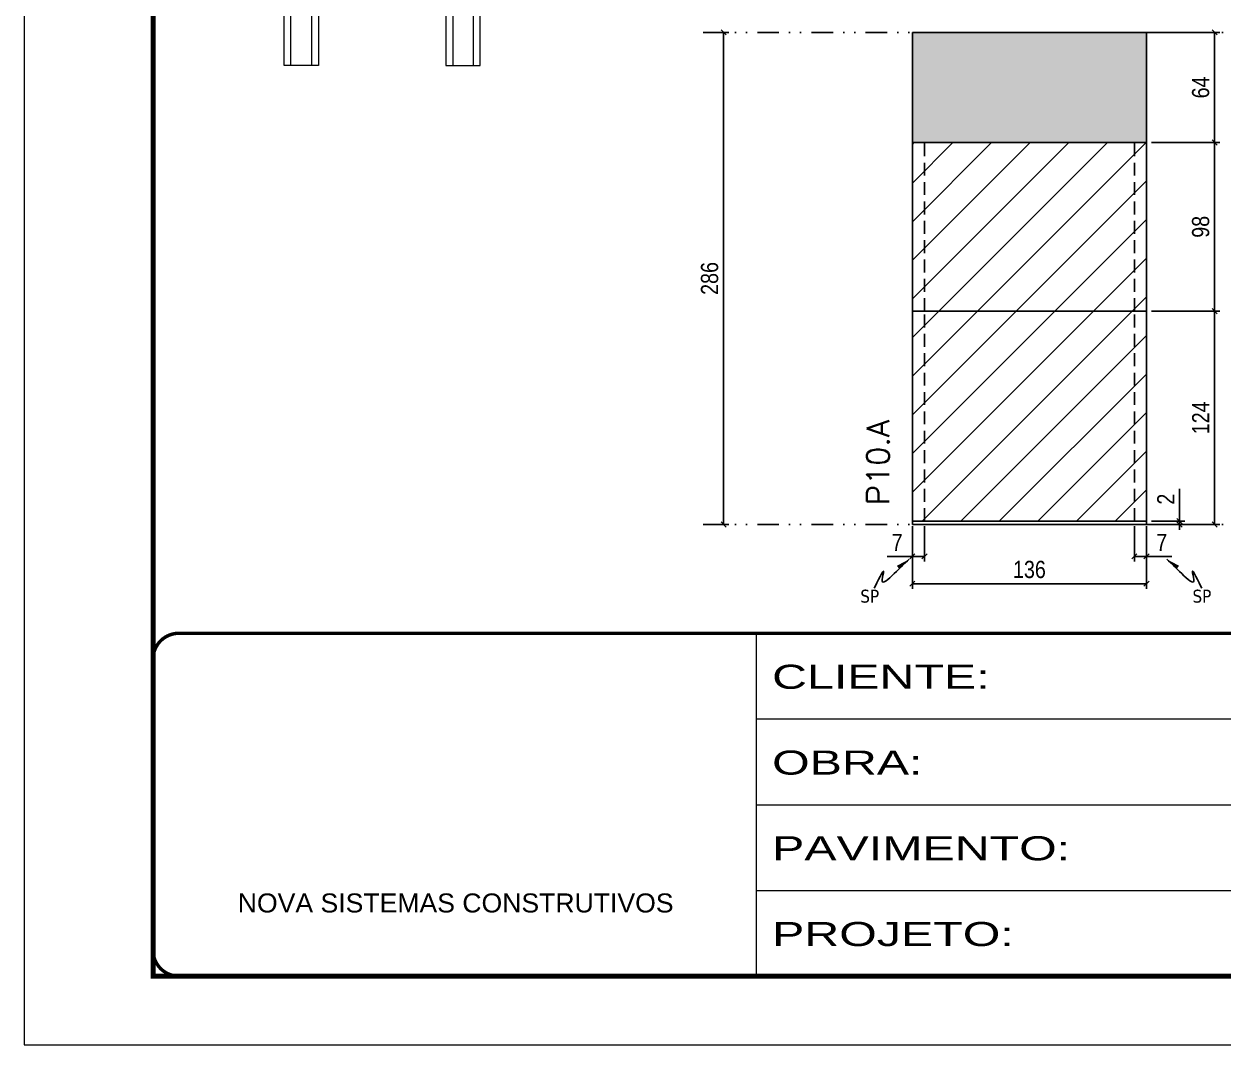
# Model space of a CAD drawing. Extents: x 808 to 7089, y -98 to 17032.
# Drawn here: x 3992 to 4689, y 12537 to 13130 of the extents above; entities that cross this region are included whole.
import ezdxf

# ---------------------------------------------------------------- set-up
doc = ezdxf.new("R2010")
doc.units = 0
for name, pattern in [('CONTINUO', [0]), ('DASHED', [0.75, 0.5, -0.25]), ('DIVIDE2', [0.625, 0.25, -0.125, 0, -0.125, 0, -0.125]), ('HIDDEN', [0.375, 0.25, -0.125])]:
    doc.linetypes.add(name, pattern=pattern)
for name, color, linetype in [('COTA', 241, 'Continuous'), ('Nível', 160, 'Continuous'), ('Painéis', 200, 'Continuous'), ('Sarrafo de Pressão', 42, 'HIDDEN'), ('texto', 7, 'Continuous')]:
    doc.layers.add(name, color=color, linetype=linetype)
for name, color, linetype, lineweight in [('Folhas', 255, 'Continuous', 9), ('Perfil Metálico', 224, 'Continuous', 18), ('REAPROVEITAMENTO', 251, 'Continuous', 9), ('SARRAFO DE PRESSAO', 251, 'DASHED', 9), ('Texto Seção', 7, 'Continuous', 15)]:
    doc.layers.add(name, color=color, linetype=linetype, lineweight=lineweight)
doc.styles.add('ARIAL', font='arial.ttf')
doc.styles.add('COTA TECNICA', font='techl___.ttf', dxfattribs={"height": 10})
doc.styles.add('COTA TECNICA-50', font='techl___.ttf', dxfattribs={"height": 10})
doc.styles.add('REGUA-120', font='ROMANS.shx', dxfattribs={"height": 15})
doc.styles.get("Standard").update_dxf_attribs({"font": 'arial.ttf'})
doc.styles.add('Tecnologia', font='')
doc.styles.get('Tecnologia').set_extended_font_data('Forgotten Futurist')
doc.dimstyles.new('COTA PAINEL-50', dxfattribs={"dimtxt": 10, "dimasz": 3, "dimexe": 3, "dimexo": 3, "dimgap": 3, "dimtad": 1, "dimdec": 1, "dimzin": 12, "dimdsep": 46, "dimtxsty": 'COTA TECNICA-50', "dimblk1": 'OBLIQUE', "dimblk2": 'OBLIQUE', "dimsah": 1, "dimcen": 0.9, "dimclrd": 4, "dimclre": 4, "dimclrt": 240, "dimadec": 1, "dimazin": 3, "dimtfac": 1, "dimtdec": 1, "dimtmove": 0, "dimatfit": 3, "dimfxl": 1, "dimtolj": 1, "dimtzin": 12, "dimarcsym": 0})
doc.dimstyles.new('PAINEL', dxfattribs={"dimtxt": 10, "dimasz": 3, "dimexe": 3, "dimexo": 3, "dimgap": 3, "dimtad": 1, "dimdec": 1, "dimzin": 12, "dimdsep": 46, "dimtxsty": 'COTA TECNICA', "dimblk1": 'OBLIQUE', "dimblk2": 'OBLIQUE', "dimsah": 1, "dimcen": 0.9, "dimclrd": 4, "dimclre": 4, "dimclrt": 240, "dimadec": 1, "dimazin": 3, "dimtfac": 1, "dimtdec": 1, "dimtmove": 0, "dimatfit": 3, "dimfxl": 1, "dimtolj": 1, "dimtzin": 12, "dimarcsym": 0})
doc.dimstyles.get("Standard").update_dxf_attribs({"dimtxt": 0.18, "dimasz": 0.18, "dimexe": 0.18, "dimexo": 0.0625, "dimgap": 0.09, "dimtad": 0, "dimtih": 1, "dimtoh": 1, "dimdec": 4, "dimzin": 0, "dimdsep": 46, "dimtxsty": 'Standard', "dimcen": 0.09, "dimadec": 0, "dimazin": 0, "dimtfac": 1, "dimtdec": 4, "dimtofl": 0, "dimtmove": 0, "dimatfit": 3, "dimfxl": 1, "dimtolj": 1, "dimtzin": 0, "dimarcsym": 0})

# ---------------------------------------------------------------- blocks, each defined once
blk = doc.blocks.new('9999999999')
at = {"color": 30, "linetype": 'CONTINUO'}
for p, q in [((98564.56, 34230.21), (98564.56, 34429.45)), ((98564.56, 34379.64), (99583.98, 34379.64)), ((98564.56, 34329.83), (99487.98, 34329.83)), ((98564.56, 34280.02), (99487.98, 34280.02))]:
    blk.add_line(p, q, dxfattribs=at)
at = {"color": 30, "linetype": 'CONTINUO', "const_width": 2}
blk.add_lwpolyline([(99583.98, 34230.21), (99583.98, 34414.45, 0.414214), (99568.98, 34429.45), (98228.98, 34429.45, 0.414214), (98213.98, 34414.45), (98213.98, 34245.21, 0.414214), (98228.98, 34230.21), (99583.98, 34230.21)], format="xyb", dxfattribs=at)
at = {"layer": 'Folhas'}
blk.add_lwpolyline([(98138.98, 34190.21), (99623.98, 34190.21), (99623.98, 35240.21), (98138.98, 35240.21)], close=True, dxfattribs=at)
at = {"layer": 'Folhas', "color": 30, "const_width": 3}
blk.add_lwpolyline([(98213.98, 34230.21), (99583.98, 34230.21), (99583.98, 35200.21), (98213.98, 35200.21)], close=True, dxfattribs=at)
at = {"color": 7, "linetype": 'Continuous', "ltscale": 5, "style": 'ARIAL'}
blk.add_text('NOVA SISTEMAS CONSTRUTIVOS', height=11.0592, dxfattribs=at).set_placement((98263.19, 34267.21))
at = {"layer": 'Folhas', "color": 7, "style": 'Tecnologia', "width": 1.5}
for s, p in [('CLIENTE:', (98573.65, 34397.17)), ('OBRA:', (98573.65, 34347.31)), ('PAVIMENTO:', (98573.65, 34297.5)), ('PROJETO:', (98573.65, 34247.69))]:
    blk.add_text(s, height=14, dxfattribs=at).set_placement(p)
blk = doc.blocks.new('_Oblique')
at = {"color": 0, "linetype": 'ByBlock', "lineweight": -2}
blk.add_line((-0.5, -0.5), (0.5, 0.5), dxfattribs=at)
blk = doc.blocks.new('*D1997')
at = {"layer": 'COTA', "color": 4, "lineweight": -2, "transparency": 16777216}
for p, q in [((4389.34, 13125.17), (4401.19, 13125.17)), ((4398.19, 12839.17), (4398.19, 13125.17)), ((4389.34, 12839.17), (4401.19, 12839.17))]:
    blk.add_line(p, q, dxfattribs=at)
at = {"layer": 'Defpoints', "color": 0, "transparency": 16777216}
for p in [(4386.34, 13125.17), (4398.19, 13125.17), (4386.34, 12839.17)]:
    blk.add_point(p, dxfattribs=at)
at = {"layer": 'COTA', "color": 4, "lineweight": -2, "transparency": 16777216, "xscale": 3, "yscale": 3, "zscale": 3}
for p, rotation in [((4398.19, 13125.17), 90), ((4398.19, 12839.17), 270)]:
    blk.add_blockref('_Oblique', p, dxfattribs=dict(at, rotation=rotation))
at = {"layer": 'COTA', "color": 240, "transparency": 16777216, "insert": (4390.06, 12982.17), "char_height": 10, "attachment_point": 5, "rotation": 90, "style": 'COTA TECNICA-50'}
blk.add_mtext('\\A1;286', dxfattribs=at)
blk = doc.blocks.new('*D1322')
at = {"layer": 'COTA', "color": 4, "lineweight": -2, "transparency": 16777216}
for p, q in [((4507.85, 12838.17), (4507.85, 12801.8)), ((4643.85, 12838.17), (4643.85, 12801.8)), ((4643.85, 12804.8), (4507.85, 12804.8))]:
    blk.add_line(p, q, dxfattribs=at)
at = {"layer": 'Defpoints', "color": 0, "transparency": 16777216}
for p in [(4507.85, 12841.17), (4643.85, 12841.17), (4507.85, 12804.8)]:
    blk.add_point(p, dxfattribs=at)
at = {"layer": 'COTA', "color": 4, "lineweight": -2, "transparency": 16777216, "xscale": 3, "yscale": 3, "zscale": 3, "rotation": 180}
blk.add_blockref('_Oblique', (4507.85, 12804.8), dxfattribs=at)
at = {"layer": 'COTA', "color": 4, "lineweight": -2, "transparency": 16777216, "xscale": 3, "yscale": 3, "zscale": 3}
blk.add_blockref('_Oblique', (4643.85, 12804.8), dxfattribs=at)
at = {"layer": 'COTA', "color": 240, "transparency": 16777216, "insert": (4575.85, 12813.02), "char_height": 10, "attachment_point": 5, "style": 'COTA TECNICA'}
blk.add_mtext('\\A1;136', dxfattribs=at)
blk = doc.blocks.new('*D1323')
at = {"layer": 'COTA', "color": 4, "lineweight": -2, "transparency": 16777216}
for p, q in [((4636.85, 12838.17), (4636.85, 12817.66)), ((4643.85, 12836.17), (4643.85, 12817.66)), ((4636.85, 12820.66), (4643.85, 12820.66)), ((4643.85, 12820.66), (4658.58, 12820.66))]:
    blk.add_line(p, q, dxfattribs=at)
at = {"layer": 'Defpoints', "color": 0, "transparency": 16777216}
for p in [(4636.85, 12841.17), (4643.85, 12839.17), (4643.85, 12820.66)]:
    blk.add_point(p, dxfattribs=at)
at = {"layer": 'COTA', "color": 4, "lineweight": -2, "transparency": 16777216, "xscale": 3, "yscale": 3, "zscale": 3, "rotation": 180}
blk.add_blockref('_Oblique', (4636.85, 12820.66), dxfattribs=at)
at = {"layer": 'COTA', "color": 4, "lineweight": -2, "transparency": 16777216, "xscale": 3, "yscale": 3, "zscale": 3}
blk.add_blockref('_Oblique', (4643.85, 12820.66), dxfattribs=at)
at = {"layer": 'COTA', "color": 240, "transparency": 16777216, "insert": (4652.71, 12828.73), "char_height": 10, "attachment_point": 5, "style": 'COTA TECNICA-50'}
blk.add_mtext('\\A1;7', dxfattribs=at)
blk = doc.blocks.new('*D1324')
at = {"layer": 'COTA', "color": 4, "lineweight": -2, "transparency": 16777216}
for p, q in [((4514.85, 12838.17), (4514.85, 12817.66)), ((4507.85, 12836.17), (4507.85, 12817.66)), ((4507.85, 12820.66), (4493.11, 12820.66)), ((4514.85, 12820.66), (4507.85, 12820.66))]:
    blk.add_line(p, q, dxfattribs=at)
at = {"layer": 'Defpoints', "color": 0, "transparency": 16777216}
for p in [(4507.85, 12839.17), (4514.85, 12841.17), (4507.85, 12820.66)]:
    blk.add_point(p, dxfattribs=at)
at = {"layer": 'COTA', "color": 4, "lineweight": -2, "transparency": 16777216, "xscale": 3, "yscale": 3, "zscale": 3, "rotation": 180}
blk.add_blockref('_Oblique', (4507.85, 12820.66), dxfattribs=at)
at = {"layer": 'COTA', "color": 4, "lineweight": -2, "transparency": 16777216, "xscale": 3, "yscale": 3, "zscale": 3}
blk.add_blockref('_Oblique', (4514.85, 12820.66), dxfattribs=at)
at = {"layer": 'COTA', "color": 240, "transparency": 16777216, "insert": (4498.98, 12828.73), "char_height": 10, "attachment_point": 5, "style": 'COTA TECNICA-50'}
blk.add_mtext('\\A1;7', dxfattribs=at)
blk = doc.blocks.new('*D1325')
at = {"layer": 'COTA', "color": 4, "linetype": 'ByBlock', "lineweight": -2, "transparency": 16777216}
for p, q in [((4646.85, 12963.17), (4686.49, 12963.17)), ((4683.49, 12839.17), (4683.49, 12963.17)), ((4646.85, 12839.17), (4686.49, 12839.17))]:
    blk.add_line(p, q, dxfattribs=at)
at = {"layer": 'Defpoints', "color": 0, "linetype": 'ByBlock', "transparency": 16777216}
for p in [(4643.85, 12963.17), (4683.49, 12963.17), (4643.85, 12839.17)]:
    blk.add_point(p, dxfattribs=at)
at = {"layer": 'COTA', "color": 4, "linetype": 'ByBlock', "lineweight": -2, "transparency": 16777216, "xscale": 3, "yscale": 3, "zscale": 3}
for p, rotation in [((4683.49, 12963.17), 90), ((4683.49, 12839.17), 270)]:
    blk.add_blockref('_Oblique', p, dxfattribs=dict(at, rotation=rotation))
at = {"layer": 'COTA', "color": 240, "linetype": 'ByBlock', "transparency": 16777216, "insert": (4675.41, 12901.17), "char_height": 10, "attachment_point": 5, "rotation": 90, "style": 'COTA TECNICA'}
blk.add_mtext('\\A1;124', dxfattribs=at)
blk = doc.blocks.new('*D1326')
at = {"layer": 'COTA', "color": 4, "lineweight": -2, "transparency": 16777216}
for p, q in [((4663.1, 12841.17), (4663.1, 12859.97)), ((4646.85, 12841.17), (4666.1, 12841.17)), ((4646.85, 12839.17), (4666.1, 12839.17)), ((4663.1, 12839.17), (4663.1, 12841.17)), ((4663.1, 12839.17), (4663.1, 12836.17))]:
    blk.add_line(p, q, dxfattribs=at)
at = {"layer": 'Defpoints', "color": 0, "transparency": 16777216}
for p in [(4643.85, 12841.17), (4643.85, 12839.17), (4663.1, 12839.17)]:
    blk.add_point(p, dxfattribs=at)
at = {"layer": 'COTA', "color": 4, "lineweight": -2, "transparency": 16777216, "xscale": 3, "yscale": 3, "zscale": 3}
for p, rotation in [((4663.1, 12841.17), 270), ((4663.1, 12839.17), 90)]:
    blk.add_blockref('_Oblique', p, dxfattribs=dict(at, rotation=rotation))
at = {"layer": 'COTA', "color": 240, "transparency": 16777216, "insert": (4655.1, 12853.91), "char_height": 10, "attachment_point": 5, "rotation": 90, "style": 'COTA TECNICA-50'}
blk.add_mtext('\\A1;2', dxfattribs=at)
blk = doc.blocks.new('*D1327')
at = {"layer": 'COTA', "color": 4, "linetype": 'ByBlock', "lineweight": -2, "transparency": 16777216}
for p, q in [((4646.85, 12963.17), (4686.49, 12963.17)), ((4683.49, 12839.17), (4683.49, 12963.17)), ((4646.85, 12839.17), (4686.49, 12839.17))]:
    blk.add_line(p, q, dxfattribs=at)
at = {"layer": 'Defpoints', "color": 0, "linetype": 'ByBlock', "transparency": 16777216}
for p in [(4643.85, 12963.17), (4683.49, 12963.17), (4643.85, 12839.17)]:
    blk.add_point(p, dxfattribs=at)
at = {"layer": 'COTA', "color": 4, "linetype": 'ByBlock', "lineweight": -2, "transparency": 16777216, "xscale": 3, "yscale": 3, "zscale": 3}
for p, rotation in [((4683.49, 12963.17), 90), ((4683.49, 12839.17), 270)]:
    blk.add_blockref('_Oblique', p, dxfattribs=dict(at, rotation=rotation))
at = {"layer": 'COTA', "color": 240, "linetype": 'ByBlock', "transparency": 16777216, "insert": (4675.41, 12901.17), "char_height": 10, "attachment_point": 5, "rotation": 90, "style": 'COTA TECNICA'}
blk.add_mtext('\\A1;124', dxfattribs=at)
blk = doc.blocks.new('*D1328')
at = {"layer": 'COTA', "color": 4, "lineweight": -2, "transparency": 16777216}
for p, q in [((4646.85, 13061.17), (4686.49, 13061.17)), ((4683.49, 12963.17), (4683.49, 13061.17)), ((4646.85, 12963.17), (4686.49, 12963.17))]:
    blk.add_line(p, q, dxfattribs=at)
at = {"layer": 'Defpoints', "color": 0, "transparency": 16777216}
for p in [(4643.85, 13061.17), (4683.49, 13061.17), (4643.85, 12963.17)]:
    blk.add_point(p, dxfattribs=at)
at = {"layer": 'COTA', "color": 4, "lineweight": -2, "transparency": 16777216, "xscale": 3, "yscale": 3, "zscale": 3}
for p, rotation in [((4683.49, 13061.17), 90), ((4683.49, 12963.17), 270)]:
    blk.add_blockref('_Oblique', p, dxfattribs=dict(at, rotation=rotation))
at = {"layer": 'COTA', "color": 240, "transparency": 16777216, "insert": (4675.39, 13012.17), "char_height": 10, "attachment_point": 5, "rotation": 90, "style": 'COTA TECNICA-50'}
blk.add_mtext('\\A1;98', dxfattribs=at)
blk = doc.blocks.new('*D1340')
at = {"layer": 'COTA', "color": 4, "lineweight": -2, "transparency": 16777216}
for p, q in [((4612.85, 13125.17), (4686.49, 13125.17)), ((4683.49, 13061.17), (4683.49, 13125.17)), ((4646.85, 13061.17), (4686.49, 13061.17))]:
    blk.add_line(p, q, dxfattribs=at)
at = {"layer": 'Defpoints', "color": 0, "transparency": 16777216}
for p in [(4609.85, 13125.17), (4683.49, 13125.17), (4643.85, 13061.17)]:
    blk.add_point(p, dxfattribs=at)
at = {"layer": 'COTA', "color": 4, "lineweight": -2, "transparency": 16777216, "xscale": 3, "yscale": 3, "zscale": 3}
for p, rotation in [((4683.49, 13125.17), 90), ((4683.49, 13061.17), 270)]:
    blk.add_blockref('_Oblique', p, dxfattribs=dict(at, rotation=rotation))
at = {"layer": 'COTA', "color": 240, "transparency": 16777216, "insert": (4675.39, 13093.17), "char_height": 10, "attachment_point": 5, "rotation": 90, "style": 'COTA TECNICA-50'}
blk.add_mtext('\\A1;64', dxfattribs=at)

msp = doc.modelspace()

# ---------------------------------------------------------------- hatches: boundary and pattern name
at = {"layer": 'COTA', "linetype": 'ByBlock'}
h = msp.add_hatch(dxfattribs=at)
h.set_pattern_fill('AR-CONC', color=256, scale=0.03)
h.set_pattern_definition([(50, (-3893.2415, 9013.1733), (5.46554, -0.4781726), [0.5715, -6.2865]), (355, (-3893.2415, 9013.1733), (-1.0573026, 5.7317054), [0.4572, -5.0292175]), (100.451445, (-3892.786, 9013.1335), (4.4082374, 5.2535326), [0.4857003, -5.3427073]), (46.1842, (-3893.2415, 9014.697), (8.132371, -1.26127), [0.85725, -9.42975]), (96.63556, (-3892.564, 9014.592), (7.122124, 7.422784), [0.728551, -8.014068]), (351.18415, (-3893.2415, 9014.697), (7.122124, 7.422784), [0.685799, -7.543792]), (21, (-3892.4795, 9014.3163), (4.5484317, -3.067956), [0.5715, -6.2865]), (326, (-3892.4795, 9014.3163), (1.854061, 5.525639), [0.4572, -5.0292]), (71.451445, (-3892.1005, 9014.0606), (6.4024926, 2.457683), [0.4857003, -5.342698]), (37.5, (-3893.2415, 9013.1733), (0.0926581, 2.53665117), [0, -4.96824, 0, -5.1054, 0, -5.04825]), (7.5, (-3893.2415, 9013.1733), (2.0045899, 3.00541724), [0, -2.91084, 0, -4.85394, 0, -1.92405]), (327.5, (-3894.9408, 9013.1733), (4.06771786, -0.1718623), [0, -1.905, 0, -5.9436, 0, -7.8867]), (317.5, (-3895.7028, 9013.1733), (4.4438754, 0.7627947), [0, -2.4765, 0, -3.94716, 0, -5.6007])])
h.paths.add_polyline_path([(4507.85, 13125.17), (4507.85, 13061.17), (4643.85, 13061.17), (4643.85, 13125.17)])
at = {"layer": 'REAPROVEITAMENTO', "linetype": 'ByBlock'}
h = msp.add_hatch(dxfattribs=at)
h.set_pattern_fill('ANSI31', color=256, scale=5, style=2)
h.set_pattern_definition([(45, (921.671, 3838.763), (-11.22532, 11.22532), [])])
h.paths.add_polyline_path([(4643.85, 13061.17), (4507.85, 13061.17), (4507.85, 12841.17), (4643.85, 12841.17)])

# ---------------------------------------------------------------- linework, layer by layer
at = {"layer": 'COTA', "linetype": 'ByBlock'}
for p, q in [((4507.85, 13125.17), (4507.85, 13125.17)), ((4507.85, 13061.17), (4507.85, 13125.17)), ((4507.85, 13125.17), (4643.85, 13125.17)), ((4643.85, 13061.17), (4643.85, 13125.17))]:
    msp.add_line(p, q, dxfattribs=at)
at = {"layer": 'Nível', "color": 4, "linetype": 'DIVIDE2', "ltscale": 50}
for p, q in [((4386.34, 13125.17), (5436.67, 13125.17)), ((4386.34, 12839.17), (5436.67, 12839.17))]:
    msp.add_line(p, q, dxfattribs=at)
at = {"layer": 'Painéis'}
msp.add_line((4609.85, 13061.17), (4507.85, 13061.17), dxfattribs=at)
for points in [[(4507.85, 13061.17), (4643.85, 13061.17), (4643.85, 12963.17), (4507.85, 12963.17)], [(4507.85, 12963.17), (4643.85, 12963.17), (4643.85, 12841.17), (4507.85, 12841.17)], [(4507.85, 12839.17), (4643.85, 12839.17), (4643.85, 12841.17), (4507.85, 12841.17)]]:
    msp.add_lwpolyline(points, close=True, dxfattribs=at)
at = {"layer": 'Perfil Metálico'}
for points in [[(4142.75, 13449.83), (4162.75, 13449.83), (4162.75, 13105.83), (4142.75, 13105.83)], [(4158.75, 13105.83), (4146.75, 13105.83), (4146.75, 13449.83), (4158.75, 13449.83)], [(4256.75, 13449.83), (4236.75, 13449.83), (4236.75, 13105.83), (4256.75, 13105.83)], [(4240.75, 13105.83), (4252.75, 13105.83), (4252.75, 13449.83), (4240.75, 13449.83)]]:
    msp.add_lwpolyline(points, close=True, dxfattribs=at)
at = {"layer": 'Sarrafo de Pressão', "ltscale": 30}
for p, q in [((4514.85, 12963.17), (4514.85, 13061.17)), ((4636.85, 12963.17), (4636.85, 13061.17)), ((4514.85, 12841.17), (4514.85, 12963.17)), ((4636.85, 12841.17), (4636.85, 12963.17))]:
    msp.add_line(p, q, dxfattribs=at)

# ---------------------------------------------------------------- block references
at = {"layer": 'SARRAFO DE PRESSAO', "color": 6, "linetype": 'ByBlock'}
msp.add_blockref('9999999999', (-94147.31, -21653.45), dxfattribs=at)

# ---------------------------------------------------------------- texts
at = {"layer": 'texto', "color": 0, "char_height": 7.5, "attachment_point": 5}
for insert in [(4483.07, 12797.49), (4676.09, 12797.49)]:
    msp.add_mtext('{\\fTahoma|b0|i0|c0|p34;\\C4;SP}', dxfattribs=dict(at, insert=insert))
at = {"layer": 'Texto Seção', "insert": (4494.38, 12850.42), "char_height": 13, "width": 285.3299, "attachment_point": 7, "rotation": 90, "style": 'REGUA-120'}
msp.add_mtext('P10.A', dxfattribs=at)

# ---------------------------------------------------------------- dimensions: what is measured, and where the dimension line sits
at = {"layer": 'COTA'}
for base, p1, p2, angle, picture, middle in [((4398.19, 13125.17), (4386.34, 12839.17), (4386.34, 13125.17), 90, '*D1997', (4390.06, 12982.17)), ((4683.49, 13125.17), (4643.85, 13061.17), (4609.85, 13125.17), 90, '*D1340', (4675.39, 13093.17)), ((4683.49, 13061.17), (4643.85, 12963.17), (4643.85, 13061.17), 90, '*D1328', (4675.39, 13012.17)), ((4507.85, 12820.66), (4514.85, 12841.17), (4507.85, 12839.17), 180, '*D1324', (4498.98, 12828.73))]:
    dim = msp.add_linear_dim(base=base, p1=p1, p2=p2, angle=angle, dimstyle='COTA PAINEL-50', dxfattribs=at)
    dim.commit()
    dim.dimension.update_dxf_attribs({"geometry": picture, "text_midpoint": middle})
at = {"layer": 'COTA', "linetype": 'ByBlock'}
for picture in ['*D1325', '*D1327']:
    dim = msp.add_aligned_dim(p1=(4643.85, 12839.17), p2=(4643.85, 12963.17), distance=-39.64, dimstyle='PAINEL', dxfattribs=at)
    dim.commit()
    dim.dimension.update_dxf_attribs({"geometry": picture, "text_midpoint": (4675.41, 12901.17)})
at = {"layer": 'COTA'}
dim = msp.add_linear_dim(base=(4663.1, 12839.17), p1=(4643.85, 12841.17), p2=(4643.85, 12839.17), angle=90, dimstyle='COTA PAINEL-50', dxfattribs=at)
dim.commit()
dim.dimension.update_dxf_attribs({"geometry": '*D1326', "text_midpoint": (4663.1, 12853.91), "dimtype": 160})
dim = msp.add_linear_dim(base=(4507.85, 12804.8), p1=(4643.85, 12841.17), p2=(4507.85, 12841.17), angle=180, dimstyle='PAINEL', override={"dimarcsym": 2}, dxfattribs=at)
dim.commit()
dim.dimension.update_dxf_attribs({"geometry": '*D1322', "text_midpoint": (4575.85, 12813.02)})
dim = msp.add_linear_dim(base=(4643.85, 12820.66), p1=(4636.85, 12841.17), p2=(4643.85, 12839.17), dimstyle='COTA PAINEL-50', dxfattribs=at)
dim.commit()
dim.dimension.update_dxf_attribs({"geometry": '*D1323', "text_midpoint": (4652.71, 12828.73)})

# ---------------------------------------------------------------- leaders
at = {"layer": 'COTA', "path_type": 1}
for points in [[(4506.02, 12818.98), (4490.23, 12807.15), (4491.16, 12811.96), (4485.6, 12802.18)], [(4655.67, 12818.98), (4671.46, 12807.15), (4670.54, 12811.96), (4676.09, 12802.18)]]:
    msp.add_leader(points, dimstyle='Standard', override={"dimasz": 8}, dxfattribs=at)

doc.saveas('drawing.dxf')
